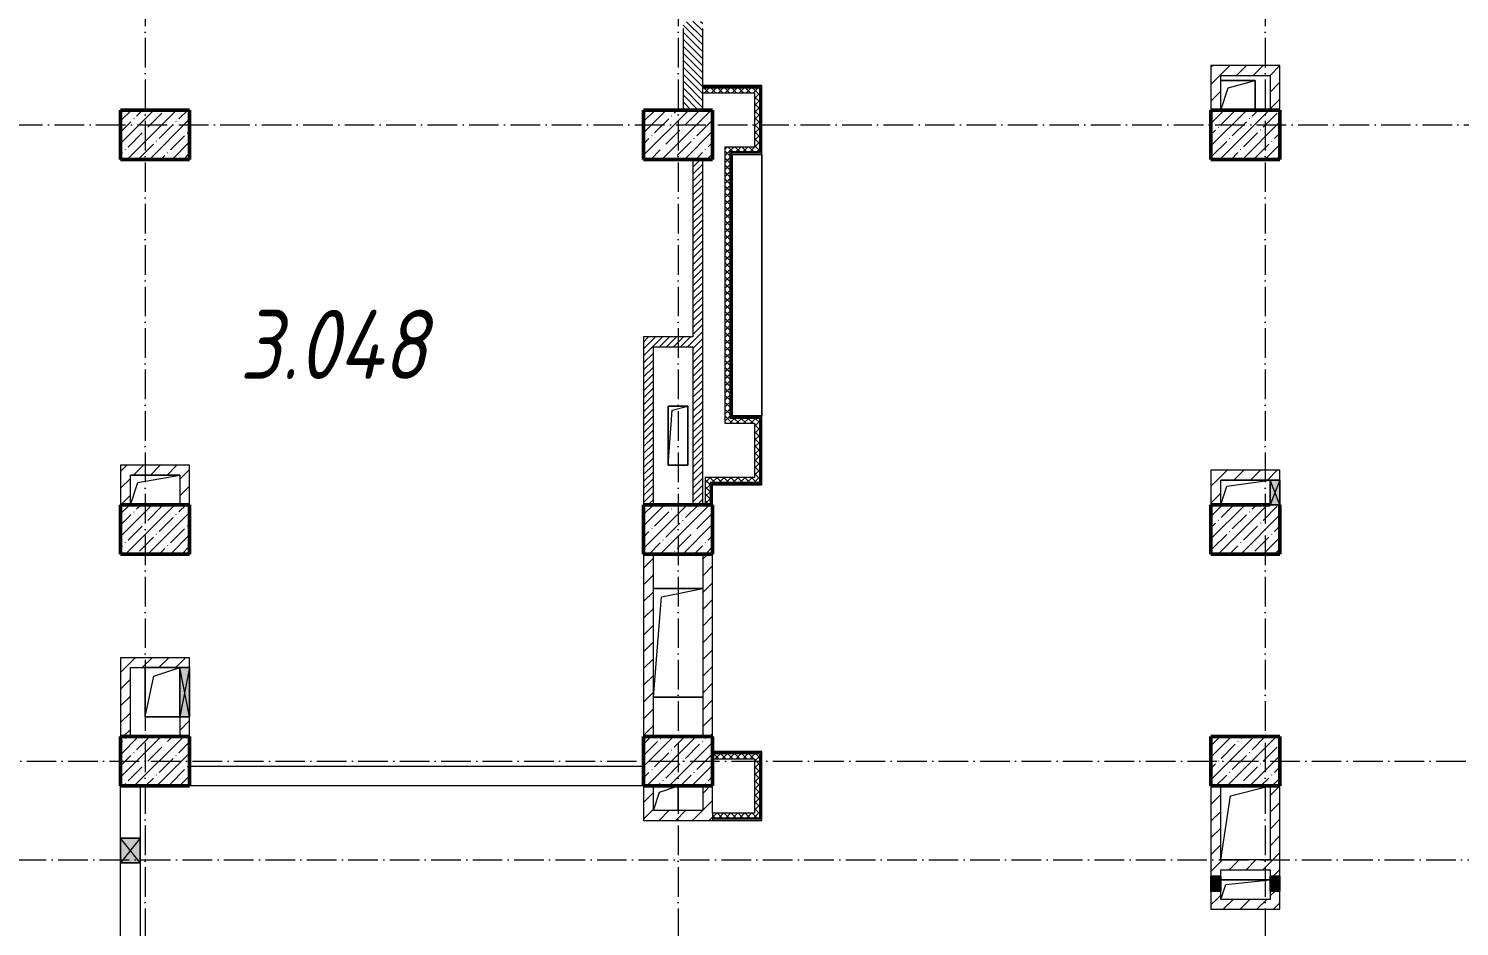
# Model space of a CAD drawing. Header units: millimetres. Extents: x -12989 to 629078, y -109036 to 555275.
# Drawn here: x 600078 to 614578, y -16608 to -7510 of the extents above; entities that cross this region are included whole.
import ezdxf

# ---------------------------------------------------------------- set-up
doc = ezdxf.new("R2010")
doc.units = ezdxf.units.MM
doc.linetypes.add('50_200_ШТРИХ_1Т_ш5_п1_п1_', pattern=[700, 500, -100, 0, -100])
for name, color, linetype, lineweight in [('A-DETL-GENF-OTLN', 7, 'Continuous', 9), ('A-FLOR-____-OTLN', 7, 'Continuous', 9), ('A-GENM-____-OTLN', 7, 'Continuous', 9), ('A-GLAZ-____-OTLN', 7, 'Continuous', 9), ('A-WALL-____-MCUT', 7, 'Continuous', 13), ('A-WALL-____-MCUT-1', 7, 'Continuous', 9), ('A-WALL-____-PATT-1', 7, 'Continuous', 9), ('A-WALL-FNSH-MCUT-1', 7, 'Continuous', 9), ('I-WALL-____-OTLN', 7, 'Continuous', 9), ('S-COLS-____-MCUT', 7, 'Continuous', 50), ('S-COLS-____-OTLN', 7, 'Continuous', 9), ('S-GRID-____-OTLN-1', 7, '50_200_ШТРИХ_1Т_ш5_п1_п1_', 9), ('Марки помещений', 7, 'Continuous', 9)]:
    doc.layers.add(name, color=color, linetype=linetype, lineweight=lineweight)
doc.layers.add('A-WALL-____-PATT-3', color=9, linetype='Continuous', lineweight=9, true_color=0x808080)
doc.styles.add('ISOCPEUR_I_2', font='isocpeui.ttf', dxfattribs={"width": 0.85, "height": 2.3})
pattern_1 = [(45, (523510.01, -90515.61), (-84.85281, 84.85281), [])]
pattern_2 = [(45, (523510.01, -90515.614), (-35.35534, 35.35534), [])]
pattern_3 = [(45, (523510.01, -90515.614), (-35.35534, 35.35534), []), (135, (523510.01, -90515.614), (-35.35534, -35.35534), [])]

# ---------------------------------------------------------------- blocks, each defined once
blk = doc.blocks.new('BSC_Колонна _Прямоугольная - 500х700-V134-АР1_План отверстий 3 этажа в осях 1-64_Ю-ЯЯ')
at = {"layer": 'S-COLS-____-OTLN'}
h = blk.add_hatch(dxfattribs=at)
h.set_pattern_fill('FP_139', color=256, style=0, pattern_type=2)
h.set_pattern_definition([(315, (-75581.04, 77850), (114.04925, 114.04925), []), (315, (-75581.04, 77735.95), (114.04925, 114.04925), [201.613, -40.323, 3.353, -36.97])])
h.paths.add_polyline_path([(-250, 350), (-250, -350), (250, -350), (250, 350)], flags=0)
at = {"layer": 'S-COLS-____-MCUT'}
for p, q in [((250, 350), (-250, 350)), ((-250, 350), (-250, -350)), ((250, -350), (250, 350)), ((-250, -350), (250, -350))]:
    blk.add_line(p, q, dxfattribs=at)
blk = doc.blocks.new('BSC_Колонна _Прямоугольная - 500х700-V135-АР1_План отверстий 3 этажа в осях 1-64_Ю-ЯЯ')
at = {"layer": 'S-COLS-____-OTLN'}
h = blk.add_hatch(dxfattribs=at)
h.set_pattern_fill('FP_140', color=256, style=0, pattern_type=2)
h.set_pattern_definition([(315, (-75581.04, 83150), (114.04925, 114.04925), []), (315, (-75581.04, 83035.95), (114.04925, 114.04925), [201.613, -40.323, 3.353, -36.97])])
h.paths.add_polyline_path([(-250, 350), (-250, -350), (250, -350), (250, 350)], flags=0)
at = {"layer": 'S-COLS-____-MCUT'}
for p, q in [((250, 350), (-250, 350)), ((-250, 350), (-250, -350)), ((250, -350), (250, 350)), ((-250, -350), (250, -350))]:
    blk.add_line(p, q, dxfattribs=at)
blk = doc.blocks.new('BSC_Колонна _Прямоугольная - 500х700-V136-АР1_План отверстий 3 этажа в осях 1-64_Ю-ЯЯ')
at = {"layer": 'S-COLS-____-OTLN'}
h = blk.add_hatch(dxfattribs=at)
h.set_pattern_fill('FP_141', color=256, style=0, pattern_type=2)
h.set_pattern_definition([(315, (-75581.04, 88900), (114.04925, 114.04925), []), (315, (-75581.04, 88785.95), (114.04925, 114.04925), [201.613, -40.323, 3.353, -36.97])])
h.paths.add_polyline_path([(-250, -350), (250, -350), (250, 350), (-250, 350)], flags=0)
at = {"layer": 'S-COLS-____-MCUT'}
for p, q in [((250, 350), (-250, 350)), ((-250, 350), (-250, -350)), ((250, -350), (250, 350)), ((-250, -350), (250, -350))]:
    blk.add_line(p, q, dxfattribs=at)
blk = doc.blocks.new('BSC_Колонна _Прямоугольная - 500х700-V137-АР1_План отверстий 3 этажа в осях 1-64_Ю-ЯЯ')
at = {"layer": 'S-COLS-____-OTLN'}
h = blk.add_hatch(dxfattribs=at)
h.set_pattern_fill('FP_142', color=256, style=0, pattern_type=2)
h.set_pattern_definition([(315, (-77931.04, 77850), (114.04925, 114.04925), []), (315, (-77931.04, 77735.95), (114.04925, 114.04925), [201.613, -40.323, 3.353, -36.97])])
h.paths.add_polyline_path([(-250, 350), (-250, -350), (250, -350), (250, 350)], flags=0)
at = {"layer": 'S-COLS-____-MCUT'}
for p, q in [((250, 350), (-250, 350)), ((-250, 350), (-250, -350)), ((250, -350), (250, 350)), ((-250, -350), (250, -350))]:
    blk.add_line(p, q, dxfattribs=at)
blk = doc.blocks.new('BSC_Колонна _Прямоугольная - 500х700-V138-АР1_План отверстий 3 этажа в осях 1-64_Ю-ЯЯ')
at = {"layer": 'S-COLS-____-OTLN'}
h = blk.add_hatch(dxfattribs=at)
h.set_pattern_fill('FP_143', color=256, style=0, pattern_type=2)
h.set_pattern_definition([(315, (-77931.04, 83150), (114.04925, 114.04925), []), (315, (-77931.04, 83035.95), (114.04925, 114.04925), [201.613, -40.323, 3.353, -36.97])])
h.paths.add_polyline_path([(-250, 350), (-250, -350), (250, -350), (250, 350)], flags=0)
at = {"layer": 'S-COLS-____-MCUT'}
for p, q in [((250, 350), (-250, 350)), ((-250, 350), (-250, -350)), ((250, -350), (250, 350)), ((-250, -350), (250, -350))]:
    blk.add_line(p, q, dxfattribs=at)
blk = doc.blocks.new('BSC_Колонна _Прямоугольная - 500х700-V139-АР1_План отверстий 3 этажа в осях 1-64_Ю-ЯЯ')
at = {"layer": 'S-COLS-____-OTLN'}
h = blk.add_hatch(dxfattribs=at)
h.set_pattern_fill('FP_144', color=256, style=0, pattern_type=2)
h.set_pattern_definition([(315, (-77931.04, 88900), (114.04925, 114.04925), []), (315, (-77931.04, 88785.95), (114.04925, 114.04925), [201.613, -40.323, 3.353, -36.97])])
h.paths.add_polyline_path([(-250, -250), (-250, -350), (250, -350), (250, 350), (-250, 350)], flags=0)
at = {"layer": 'S-COLS-____-MCUT'}
for p, q in [((250, 350), (-250, 350)), ((-250, 350), (-250, -350)), ((250, -250), (250, 350)), ((-250, -350), (250, -350))]:
    blk.add_line(p, q, dxfattribs=at)
blk = doc.blocks.new('BSC_Колонна _Прямоугольная - 500х700-V140-АР1_План отверстий 3 этажа в осях 1-64_Ю-ЯЯ')
at = {"layer": 'S-COLS-____-OTLN'}
h = blk.add_hatch(dxfattribs=at)
h.set_pattern_fill('FP_145', color=256, style=0, pattern_type=2)
h.set_pattern_definition([(315, (-81931.04, 77850), (114.04925, 114.04925), []), (315, (-81931.04, 77735.95), (114.04925, 114.04925), [201.613, -40.323, 3.353, -36.97])])
h.paths.add_polyline_path([(-250, 350), (-250, -350), (250, -350), (250, 350)], flags=0)
at = {"layer": 'S-COLS-____-MCUT'}
for p, q in [((250, 350), (-250, 350)), ((-250, 350), (-250, -350)), ((250, -350), (250, 350)), ((-250, -350), (250, -350))]:
    blk.add_line(p, q, dxfattribs=at)
blk = doc.blocks.new('BSC_Колонна _Прямоугольная - 500х700-V141-АР1_План отверстий 3 этажа в осях 1-64_Ю-ЯЯ')
at = {"layer": 'S-COLS-____-OTLN'}
h = blk.add_hatch(dxfattribs=at)
h.set_pattern_fill('FP_146', color=256, style=0, pattern_type=2)
h.set_pattern_definition([(315, (-81931.04, 83150), (114.04925, 114.04925), []), (315, (-81931.04, 83035.95), (114.04925, 114.04925), [201.613, -40.323, 3.353, -36.97])])
h.paths.add_polyline_path([(-250, 350), (-250, -350), (250, -350), (250, 350)], flags=0)
at = {"layer": 'S-COLS-____-MCUT'}
for p, q in [((250, 350), (-250, 350)), ((-250, 350), (-250, -350)), ((250, -350), (250, 350)), ((-250, -350), (250, -350))]:
    blk.add_line(p, q, dxfattribs=at)
blk = doc.blocks.new('BSC_Колонна _Прямоугольная - 500х700-V142-АР1_План отверстий 3 этажа в осях 1-64_Ю-ЯЯ')
at = {"layer": 'S-COLS-____-OTLN'}
h = blk.add_hatch(dxfattribs=at)
h.set_pattern_fill('FP_147', color=256, style=0, pattern_type=2)
h.set_pattern_definition([(315, (-81931.04, 88900), (114.04925, 114.04925), []), (315, (-81931.04, 88785.95), (114.04925, 114.04925), [201.613, -40.323, 3.353, -36.97])])
h.paths.add_polyline_path([(-250, -350), (250, -350), (250, 350), (-250, 350)], flags=0)
at = {"layer": 'S-COLS-____-MCUT'}
for p, q in [((250, 350), (-250, 350)), ((-250, 350), (-250, -350)), ((250, -350), (250, 350)), ((-250, -350), (250, -350))]:
    blk.add_line(p, q, dxfattribs=at)
blk = doc.blocks.new('AR_Отверстие прямоугольное _в плите_ - AR_Отверстие прямоугольное _в плите_-30459273-АР1_План отверстий 3 этажа в осях 1-64_Ю-ЯЯ')
at = {"layer": 'A-GENM-____-OTLN'}
for p, q in [((100, 300), (-100, 300)), ((-100, 300), (-100, -300)), ((-60, 260), (100, 300)), ((100, -300), (100, 300)), ((-100, -300), (-60, 260)), ((-100, -300), (100, -300))]:
    blk.add_line(p, q, dxfattribs=at)
blk = doc.blocks.new('AR_Отверстие прямоугольное _в плите_ - AR_Отверстие прямоугольное _в плите_-30552529-АР1_План отверстий 3 этажа в осях 1-64_Ю-ЯЯ')
at = {"layer": 'A-GENM-____-OTLN'}
for p, q in [((-150, 275), (250, 375)), ((-250, -375), (-150, 275))]:
    blk.add_line(p, q, dxfattribs=at)
blk = doc.blocks.new('AR_Отверстие прямоугольное _в плите_ - AR_Отверстие прямоугольное _в плите_-V189-АР1_План отверстий 3 этажа в осях 1-64_Ю-ЯЯ')
at = {"layer": 'A-GENM-____-OTLN'}
for p, q in [((175, 250), (-175, 250)), ((-175, 250), (-175, -250)), ((-175, -250), (-87, 163)), ((-87, 163), (175, 250)), ((-175, -250), (175, -250))]:
    blk.add_line(p, q, dxfattribs=at)
blk = doc.blocks.new('AR_Отверстие прямоугольное _в плите_ - AR_Отверстие прямоугольное _в плите_-V190-АР1_План отверстий 3 этажа в осях 1-64_Ю-ЯЯ')
at = {"layer": 'A-GENM-____-OTLN'}
for p, q in [((-125, -125), (-63, 63)), ((-63, 63), (125, 125)), ((125, -125), (125, 125))]:
    blk.add_line(p, q, dxfattribs=at)
blk = doc.blocks.new('AR_Отверстие прямоугольное _в плите_ - AR_Отверстие прямоугольное _в плите_-V191-АР1_План отверстий 3 этажа в осях 1-64_Ю-ЯЯ')
at = {"layer": 'A-GENM-____-OTLN'}
for p, q in [((250, 150), (-250, 150)), ((-175, 75), (250, 150)), ((-250, -150), (-175, 75))]:
    blk.add_line(p, q, dxfattribs=at)
blk = doc.blocks.new('AR_Отверстие прямоугольное _в плите_ - AR_Отверстие прямоугольное _в плите_-30552577-АР1_План отверстий 3 этажа в осях 1-64_Ю-ЯЯ')
at = {"layer": 'A-GENM-____-OTLN'}
for p, q in [((175, 150), (-175, 150)), ((-100, 75), (175, 150)), ((175, -150), (175, 150)), ((-175, -150), (-100, 75))]:
    blk.add_line(p, q, dxfattribs=at)
blk = doc.blocks.new('AR_Отверстие прямоугольное _в плите_ - AR_Отверстие прямоугольное _в плите_-V192-АР1_План отверстий 3 этажа в осях 1-64_Ю-ЯЯ')
at = {"layer": 'A-GENM-____-OTLN'}
for p, q in [((250, 100), (-250, 100)), ((-250, -100), (-200, 50)), ((-200, 50), (250, 100))]:
    blk.add_line(p, q, dxfattribs=at)
blk = doc.blocks.new('AR_Отверстие прямоугольное _в плите_ - AR_Отверстие прямоугольное _в плите_-V193-АР1_План отверстий 3 этажа в осях 1-64_Ю-ЯЯ')
at = {"layer": 'A-GENM-____-OTLN'}
for p, q in [((250, 125), (-250, 125)), ((-250, -125), (-188, 63)), ((-188, 63), (250, 125))]:
    blk.add_line(p, q, dxfattribs=at)
blk = doc.blocks.new('AR_Отверстие прямоугольное _в плите_ - AR_Отверстие прямоугольное _в плите_-30552711-АР1_План отверстий 3 этажа в осях 1-64_Ю-ЯЯ')
at = {"layer": 'A-GENM-____-OTLN'}
for p, q in [((250, 550), (-250, 550)), ((-250, -550), (-167, 467)), ((-167, 467), (250, 550)), ((-250, -550), (250, -550))]:
    blk.add_line(p, q, dxfattribs=at)
blk = doc.blocks.new('AR_Отверстие прямоугольное _в стене__БезПР - AR_Отверстие прямоугольное _в стене__БезПР-36392898-АР1_План отверстий 3 этажа в осях 1-64_Ю-ЯЯ')
at = {"layer": 'A-GLAZ-____-OTLN'}
blk.add_hatch(color=256, dxfattribs=at).paths.add_polyline_path([(125, 100), (-125, 100), (-125, -100), (125, -100)], flags=0)
at = {"layer": 'A-DETL-GENF-OTLN'}
for p, q in [((-125, -100), (-125, 100)), ((-125, 100), (125, 100)), ((125, 100), (-125, -100)), ((-125, 100), (125, -100)), ((125, 100), (-125, 100)), ((-125, 100), (-125, -100)), ((125, 100), (125, -100)), ((125, -100), (125, 100)), ((125, -100), (-125, -100)), ((-125, -100), (125, -100))]:
    blk.add_line(p, q, dxfattribs=at)
blk = doc.blocks.new('AR_Отверстие прямоугольное _в стене__БезПР - AR_Отверстие прямоугольное _в стене__БезПР-36428168-АР1_План отверстий 3 этажа в осях 1-64_Ю-ЯЯ')
at = {"layer": 'A-GLAZ-____-OTLN'}
blk.add_hatch(color=256, dxfattribs=at).paths.add_polyline_path([(75, -50), (75, 50), (-75, 50), (-75, -50)], flags=0)
at = {"layer": 'A-DETL-GENF-OTLN'}
for p, q in [((-75, -50), (-75, 50)), ((-75, 50), (75, 50)), ((75, 50), (-75, -50)), ((-75, 50), (75, -50)), ((75, 50), (-75, 50)), ((-75, 50), (-75, -50)), ((75, 50), (75, -50)), ((75, -50), (75, 50)), ((75, -50), (-75, -50)), ((-75, -50), (75, -50))]:
    blk.add_line(p, q, dxfattribs=at)
blk = doc.blocks.new('AR_Отверстие прямоугольное _в стене__БезПР - AR_Отверстие прямоугольное _в стене__БезПР-36899073-АР1_План отверстий 3 этажа в осях 1-64_Ю-ЯЯ')
at = {"layer": 'A-GLAZ-____-OTLN'}
blk.add_hatch(color=256, dxfattribs=at).paths.add_polyline_path([(250, -50), (250, 50), (-250, 50), (-250, -50)], flags=0)
at = {"layer": 'A-DETL-GENF-OTLN'}
for p, q in [((-250, -50), (-250, 50)), ((-250, 50), (250, 50)), ((250, 50), (-250, -50)), ((-250, 50), (250, -50)), ((250, 50), (-250, 50)), ((-250, 50), (-250, -50)), ((250, 50), (250, -50)), ((250, -50), (250, 50)), ((250, -50), (-250, -50)), ((-250, -50), (250, -50))]:
    blk.add_line(p, q, dxfattribs=at)
at = {"layer": 'A-GLAZ-____-OTLN'}
blk.add_line((250, 50), (-250, 50), dxfattribs=at)
blk = doc.blocks.new('AR_Отверстие прямоугольное _в стене__БезПР - AR_Отверстие прямоугольное _в стене__БезПР-36788609-АР1_План отверстий 3 этажа в осях 1-64_Ю-ЯЯ')
at = {"layer": 'A-GLAZ-____-OTLN'}
blk.add_hatch(color=256, dxfattribs=at).paths.add_polyline_path([(125, 50), (-125, 50), (-125, -50), (125, -50)], flags=0)
at = {"layer": 'A-DETL-GENF-OTLN'}
for p, q in [((-125, -50), (-125, 50)), ((-125, 50), (125, 50)), ((125, 50), (-125, -50)), ((-125, 50), (125, -50)), ((125, 50), (-125, 50)), ((-125, 50), (-125, -50)), ((125, 50), (125, -50)), ((125, -50), (125, 50)), ((125, -50), (-125, -50)), ((-125, -50), (125, -50))]:
    blk.add_line(p, q, dxfattribs=at)
blk = doc.blocks.new('3эт')
at = {"layer": 'S-GRID-____-OTLN-1', "color": 251, "ltscale": 0.6, "true_color": 0x636466}
for p, q in [((361520.7, 4029.4), (361520.7, -46882.4)), ((366920.7, 4029.4), (366920.7, -46882.4)), ((372870.7, 4029.4), (372870.7, -46882.4)), ((279101.9, -4832.4), (387845.1, -4832.4)), ((333012.7, -11282.4), (387845.1, -11282.4)), ((318208.2, -12282.4), (387845.1, -12282.4))]:
    blk.add_line(p, q, dxfattribs=at)

msp = doc.modelspace()

# ---------------------------------------------------------------- hatches: boundary and pattern name
at = {"layer": 'A-WALL-____-PATT-1'}
h = msp.add_hatch(dxfattribs=at)
h.set_pattern_fill('FP_9', color=256, style=0, pattern_type=2)
h.set_pattern_definition([(135, (523510.01, -90515.614), (-35.35534, -35.35534), [])])
h.paths.add_polyline_path([(606910.0077, -8334.5723), (606910.0077, -7440.5723), (606841.0077, -7440.5723), (606841.0077, -7434.5723), (606779.0077, -7434.5723), (606779.0077, -7440.5723), (606710.0077, -7440.5723), (606710.0077, -8334.5723)], flags=0)
h.paths.add_polyline_path([(606841.0077, -5734.5723), (606841.0077, -5728.5723), (606910.0077, -5728.5723), (606910.0077, -5334.5723), (606710.0077, -5334.5723), (606710.0077, -5728.5723), (606779.0077, -5728.5723), (606779.0077, -5734.5723)], flags=0)
h = msp.add_hatch(dxfattribs=at)
h.set_pattern_fill('FP_7', color=256, style=0, pattern_type=2)
h.set_pattern_definition(pattern_1)
h.paths.add_polyline_path([(612660.0077, -7984.5723), (612660.0077, -7884.5723), (612060.0077, -7884.5723), (612060.0077, -7984.5723), (612160.0077, -7984.5723)], flags=0)
h = msp.add_hatch(dxfattribs=at)
h.set_pattern_fill('FP_7', color=256, style=0, pattern_type=2)
h.set_pattern_definition(pattern_1)
h.paths.add_polyline_path([(612760.0077, -8334.5723), (612760.0077, -7884.5723), (612660.0077, -7884.5723), (612660.0077, -8334.5723)], flags=0)
h = msp.add_hatch(dxfattribs=at)
h.set_pattern_fill('FP_7', color=256, style=0, pattern_type=2)
h.set_pattern_definition(pattern_1)
h.paths.add_polyline_path([(612160.0077, -8334.5723), (612160.0077, -7984.5723), (612060.0077, -7984.5723), (612060.0077, -8334.5723)], flags=0)
h = msp.add_hatch(dxfattribs=at)
h.set_pattern_fill('FP_8', color=256, style=0, pattern_type=2)
h.set_pattern_definition(pattern_2)
h.paths.add_polyline_path([(606910.0077, -12334.5723), (606910.0077, -8834.5723), (606810.0077, -8834.5723), (606810.0077, -12334.5723)], flags=0)
h = msp.add_hatch(dxfattribs=at)
h.set_pattern_fill('FP_8', color=256, style=0, pattern_type=2)
h.set_pattern_definition(pattern_2)
h.paths.add_polyline_path([(606810.0077, -10734.5723), (606810.0077, -10634.5723), (606310.0077, -10634.5723), (606310.0077, -10734.5723), (606566.8032, -10734.5723)], flags=0)
h = msp.add_hatch(dxfattribs=at)
h.set_pattern_fill('FP_8', color=256, style=0, pattern_type=2)
h.set_pattern_definition(pattern_2)
h.paths.add_polyline_path([(606410.0077, -12334.5723), (606410.0077, -10734.5723), (606310.0077, -10734.5723), (606310.0077, -12334.5723)], flags=0)
h = msp.add_hatch(dxfattribs=at)
h.set_pattern_fill('FP_7', color=256, style=0, pattern_type=2)
h.set_pattern_definition(pattern_1)
h.paths.add_polyline_path([(601610.0077, -12034.5723), (601610.0077, -11934.5723), (601010.0077, -11934.5723), (601010.0077, -12034.5723), (601264.4104, -12034.5723)], flags=0)
h = msp.add_hatch(dxfattribs=at)
h.set_pattern_fill('FP_7', color=256, style=0, pattern_type=2)
h.set_pattern_definition(pattern_1)
h.paths.add_polyline_path([(601110.0077, -12334.5723), (601110.0077, -12034.5723), (601010.0077, -12034.5723), (601010.0077, -12334.5723)], flags=0)
h = msp.add_hatch(dxfattribs=at)
h.set_pattern_fill('FP_7', color=256, style=0, pattern_type=2)
h.set_pattern_definition(pattern_1)
h.paths.add_polyline_path([(601709.892, -12334.5723), (601710.0077, -12334.5723), (601710.0077, -11934.5723), (601610.0077, -11934.5723), (601610.0077, -12334.5723)], flags=0)
h = msp.add_hatch(dxfattribs=at)
h.set_pattern_fill('FP_7', color=256, style=0, pattern_type=2)
h.set_pattern_definition(pattern_1)
h.paths.add_polyline_path([(612060.0077, -12084.5728), (612760.0077, -12084.5728), (612760.0077, -11984.5728), (612060.0077, -11984.5728)], flags=0)
h = msp.add_hatch(dxfattribs=at)
h.set_pattern_fill('FP_7', color=256, style=0, pattern_type=2)
h.set_pattern_definition(pattern_1)
h.paths.add_polyline_path([(612160.0077, -12334.5728), (612160.0077, -12084.5728), (612060.0077, -12084.5728), (612060.0077, -12334.5728)], flags=0)
h = msp.add_hatch(dxfattribs=at)
h.set_pattern_fill('FP_7', color=256, style=0, pattern_type=2)
h.set_pattern_definition(pattern_1)
h.paths.add_polyline_path([(606410.0077, -14684.5723), (606410.0077, -12834.5723), (606310.0077, -12834.5723), (606310.0077, -14684.5723)], flags=0)
h = msp.add_hatch(dxfattribs=at)
h.set_pattern_fill('FP_7', color=256, style=0, pattern_type=2)
h.set_pattern_definition(pattern_1)
h.paths.add_polyline_path([(607010.0077, -14684.5723), (607010.0077, -12834.5723), (606910.0077, -12834.5723), (606910.0077, -14684.5723)], flags=0)
h = msp.add_hatch(dxfattribs=at)
h.set_pattern_fill('FP_7', color=256, style=0, pattern_type=2)
h.set_pattern_definition(pattern_1)
h.paths.add_polyline_path([(601264.4104, -13984.5723), (601610.0077, -13984.5723), (601610.0077, -13884.5723), (601010.0077, -13884.5723), (601010.0077, -13984.5723), (601110.0077, -13984.5723)], flags=0)
h = msp.add_hatch(dxfattribs=at)
h.set_pattern_fill('FP_7', color=256, style=0, pattern_type=2)
h.set_pattern_definition(pattern_1)
h.paths.add_polyline_path([(601610.0077, -14684.5723), (601710.0077, -14684.5723), (601710.0077, -14484.5723), (601610.0077, -14484.5723)], flags=0)
h.paths.add_polyline_path([(601710.0077, -13984.5723), (601710.0077, -13884.5723), (601610.0077, -13884.5723), (601610.0077, -13984.5723)], flags=0)
h = msp.add_hatch(dxfattribs=at)
h.set_pattern_fill('FP_7', color=256, style=0, pattern_type=2)
h.set_pattern_definition(pattern_1)
h.paths.add_polyline_path([(601110.0077, -14684.5723), (601110.0077, -13984.5723), (601010.0077, -13984.5723), (601010.0077, -14684.5723)], flags=0)
h = msp.add_hatch(dxfattribs=at)
h.set_pattern_fill('FP_7', color=256, style=0, pattern_type=2)
h.set_pattern_definition(pattern_1)
h.paths.add_polyline_path([(606410.0077, -15434.5723), (606410.0077, -15184.5723), (606310.0077, -15184.5723), (606310.0077, -15434.5723)], flags=0)
h = msp.add_hatch(dxfattribs=at)
h.set_pattern_fill('FP_7', color=256, style=0, pattern_type=2)
h.set_pattern_definition(pattern_1)
h.paths.add_polyline_path([(607010.0077, -15434.5723), (607010.0077, -15184.5723), (606910.0077, -15184.5723), (606910.0077, -15434.5723)], flags=0)
h = msp.add_hatch(dxfattribs=at)
h.set_pattern_fill('FP_7', color=256, style=0, pattern_type=2)
h.set_pattern_definition(pattern_1)
h.paths.add_polyline_path([(612060.0077, -16334.5723), (612160.0077, -16334.5723), (612160.0077, -16249.5723), (612060.0077, -16249.5723)], flags=0)
h.paths.add_polyline_path([(612118.7577, -16099.5723), (612160.0077, -16099.5723), (612160.0077, -15184.5723), (612060.0077, -15184.5723), (612060.0077, -16099.5723)], flags=0)
h = msp.add_hatch(dxfattribs=at)
h.set_pattern_fill('FP_7', color=256, style=0, pattern_type=2)
h.set_pattern_definition(pattern_1)
h.paths.add_polyline_path([(612660.0077, -16334.5723), (612760.0077, -16334.5723), (612760.0077, -16249.5723), (612660.0077, -16249.5723)], flags=0)
h.paths.add_polyline_path([(612660.0077, -16099.5723), (612760.0077, -16099.5723), (612760.0077, -15184.5723), (612660.0077, -15184.5723), (612660.0077, -16034.5723)], flags=0)
h = msp.add_hatch(dxfattribs=at)
h.set_pattern_fill('FP_7', color=256, style=0, pattern_type=2)
h.set_pattern_definition(pattern_1)
h.paths.add_polyline_path([(606310.0077, -15534.5723), (607010.0077, -15534.5723), (607010.0077, -15434.5723), (606310.0077, -15434.5723)], flags=0)
h = msp.add_hatch(dxfattribs=at)
h.set_pattern_fill('FP_7', color=256, style=0, pattern_type=2)
h.set_pattern_definition(pattern_1)
h.paths.add_polyline_path([(612660.0077, -16034.5723), (612660.0077, -15934.5723), (612160.0077, -15934.5723), (612160.0077, -16034.5723)], flags=0)
h = msp.add_hatch(dxfattribs=at)
h.set_pattern_fill('FP_7', color=256, style=0, pattern_type=2)
h.set_pattern_definition(pattern_1)
h.paths.add_polyline_path([(612760.0077, -16434.5723), (612760.0077, -16334.5723), (612060.0077, -16334.5723), (612060.0077, -16434.5723)], flags=0)
at = {"layer": 'A-WALL-____-PATT-3'}
h = msp.add_hatch(dxfattribs=at)
h.set_pattern_fill('FP_10', color=256, style=0, pattern_type=2)
h.set_pattern_definition(pattern_3)
h.paths.add_polyline_path([(606910.0077, -8159.5723), (607435.0077, -8159.5723), (607435.0077, -8109.5723), (606910.0077, -8109.5723)], flags=0)
h = msp.add_hatch(dxfattribs=at)
h.set_pattern_fill('FP_10', color=256, style=0, pattern_type=2)
h.set_pattern_definition(pattern_3)
h.paths.add_polyline_path([(607435.0077, -15459.5723), (607485.0077, -15459.5723), (607485.0077, -14859.5723), (607435.0077, -14859.5723), (607435.0077, -14909.5723)], flags=0)
h.paths.add_polyline_path([(607435.0077, -12109.5723), (607485.0077, -12109.5723), (607485.0077, -11459.5723), (607435.0077, -11459.5723), (607435.0077, -12059.5723)], flags=0)
h.paths.add_polyline_path([(607435.0077, -8759.5723), (607485.0077, -8759.5723), (607485.0077, -8109.5723), (607435.0077, -8109.5723), (607435.0077, -8709.5723)], flags=0)
h = msp.add_hatch(dxfattribs=at)
h.set_pattern_fill('FP_10', color=256, style=0, pattern_type=2)
h.set_pattern_definition(pattern_3)
h.paths.add_polyline_path([(607185.0077, -11509.5723), (607185.0077, -8709.5723), (607135.0077, -8709.5723), (607135.0077, -11509.5723)], flags=0)
h = msp.add_hatch(dxfattribs=at)
h.set_pattern_fill('FP_10', color=256, style=0, pattern_type=2)
h.set_pattern_definition(pattern_3)
h.paths.add_polyline_path([(607197.5077, -8759.5723), (607435.0077, -8759.5723), (607435.0077, -8709.5723), (607185.0077, -8709.5723), (607185.0077, -8759.5723)], flags=0)
h = msp.add_hatch(dxfattribs=at)
h.set_pattern_fill('FP_10', color=256, style=0, pattern_type=2)
h.set_pattern_definition(pattern_3)
h.paths.add_polyline_path([(607210.0077, -11509.5723), (607435.0077, -11509.5723), (607435.0077, -11459.5723), (607185.0077, -11459.5723), (607185.0077, -11509.5723), (607197.5077, -11509.5723)], flags=0)
h = msp.add_hatch(dxfattribs=at)
h.set_pattern_fill('FP_10', color=256, style=0, pattern_type=2)
h.set_pattern_definition(pattern_3)
h.paths.add_polyline_path([(607435.0077, -12109.5723), (607435.0077, -12059.5723), (606935.0077, -12059.5723), (606935.0077, -12109.5723), (606985.0077, -12109.5723)], flags=0)
h = msp.add_hatch(dxfattribs=at)
h.set_pattern_fill('FP_10', color=256, style=0, pattern_type=2)
h.set_pattern_definition(pattern_3)
h.paths.add_polyline_path([(606935.0077, -12334.5723), (606985.0077, -12334.5723), (606985.0077, -12109.5723), (606935.0077, -12109.5723), (606935.0077, -12303.8551)], flags=0)
h = msp.add_hatch(dxfattribs=at)
h.set_pattern_fill('FP_10', color=256, style=0, pattern_type=2)
h.set_pattern_definition(pattern_3)
h.paths.add_polyline_path([(607435.0077, -14909.5723), (607435.0077, -14859.5723), (607010.0077, -14859.5723), (607010.0077, -14909.5723)], flags=0)
h = msp.add_hatch(dxfattribs=at)
h.set_pattern_fill('FP_10', color=256, style=0, pattern_type=2)
h.set_pattern_definition(pattern_3)
h.paths.add_polyline_path([(607485.0077, -15509.5723), (607485.0077, -15459.5723), (607010.0077, -15459.5723), (607010.0077, -15509.5723), (607450.5354, -15509.5723)], flags=0)

# ---------------------------------------------------------------- linework, layer by layer
at = {"layer": 'A-FLOR-____-OTLN'}
for p, q in [((612160.0077, -8034.9198), (612510.0077, -8034.9198)), ((612510.0077, -8034.9198), (612510.0077, -8334.5723)), ((607509.0077, -11434.5723), (607509.0077, -8784.5723)), ((606560.0077, -11334.9198), (606760.0077, -11334.9198)), ((606560.0077, -11934.9198), (606560.0077, -11334.9198)), ((606760.0077, -11334.9198), (606760.0077, -11934.9198)), ((601110.0077, -12034.9198), (601610.0077, -12034.9198)), ((606760.0077, -11934.9198), (606560.0077, -11934.9198)), ((612160.0077, -12084.9198), (612660.0077, -12084.9198)), ((606410.0077, -13184.5723), (606910.0077, -13184.5723)), ((601260.0077, -13984.9198), (601610.0077, -13984.9198)), ((601260.0077, -14484.9198), (601260.0077, -13984.9198)), ((606910.0077, -14284.5723), (606410.0077, -14284.5723)), ((601610.0077, -14484.9198), (601260.0077, -14484.9198)), ((606660.0077, -15184.5723), (606660.0077, -15434.5723)), ((612160.0077, -16134.5723), (612660.0077, -16134.5723))]:
    msp.add_line(p, q, dxfattribs=at)
at = {"layer": 'A-WALL-____-MCUT'}
for p, q in [((606710.0077, -7509.5723), (606710.0077, -8334.5723)), ((606910.0077, -8334.5723), (606910.0077, -7509.5723)), ((606910.0077, -8109.5723), (607485.0077, -8109.5723)), ((607485.0077, -8109.5723), (607485.0077, -8759.5723)), ((606910.0077, -8159.5723), (607435.0077, -8159.5723)), ((607435.0077, -8159.5723), (607435.0077, -8709.5723)), ((607135.0077, -8709.5723), (607135.0077, -11509.5723)), ((607435.0077, -8709.5723), (607135.0077, -8709.5723)), ((607185.0077, -8759.5723), (607185.0077, -11459.5723)), ((607485.0077, -8759.5723), (607185.0077, -8759.5723)), ((607135.0077, -11509.5723), (607435.0077, -11509.5723)), ((607485.0077, -11459.5723), (607185.0077, -11459.5723)), ((607435.0077, -11509.5723), (607435.0077, -12059.5723)), ((607485.0077, -11459.5723), (607485.0077, -12109.5723)), ((607435.0077, -12059.5723), (606935.0077, -12059.5723)), ((606935.0077, -12059.5723), (606935.0077, -12334.5723)), ((607485.0077, -12109.5723), (606985.0077, -12109.5723)), ((606985.0077, -12109.5723), (606985.0077, -12334.5723)), ((607485.0077, -14859.5723), (607010.0077, -14859.5723)), ((607010.0077, -14909.5723), (607435.0077, -14909.5723)), ((607435.0077, -14909.5723), (607435.0077, -15459.5723)), ((607485.0077, -14859.5723), (607485.0077, -15509.5723)), ((607435.0077, -15459.5723), (607010.0077, -15459.5723)), ((607010.0077, -15459.5723), (607010.0077, -15509.5723)), ((607485.0077, -15509.5723), (607010.0077, -15509.5723))]:
    msp.add_line(p, q, dxfattribs=at)
at = {"layer": 'A-WALL-____-MCUT-1'}
for p, q in [((606910.0077, -8097.0723), (607497.5077, -8097.0723)), ((607497.5077, -8097.0723), (607497.5077, -8772.0723)), ((607197.5077, -8772.0723), (607197.5077, -11447.0723)), ((607497.5077, -8772.0723), (607197.5077, -8772.0723)), ((607497.5077, -11447.0723), (607197.5077, -11447.0723)), ((607497.5077, -11447.0723), (607497.5077, -12122.0723)), ((607497.5077, -12122.0723), (606997.5077, -12122.0723)), ((606997.5077, -12122.0723), (606997.5077, -12334.5723)), ((607497.5077, -14847.0723), (607010.0077, -14847.0723)), ((607497.5077, -14847.0723), (607497.5077, -15522.0723)), ((607497.5077, -15522.0723), (607010.0077, -15522.0723))]:
    msp.add_line(p, q, dxfattribs=at)
at = {"layer": 'A-WALL-FNSH-MCUT-1'}
for p, q in [((612760.0077, -7884.5723), (612060.0077, -7884.5723)), ((612060.0077, -7884.5723), (612060.0077, -8334.5723)), ((612760.0077, -8334.5723), (612760.0077, -7884.5723)), ((607510.0077, -8084.5723), (606910.0077, -8084.5723)), ((607510.0077, -8784.5723), (607510.0077, -8084.5723)), ((612160.0077, -7984.5723), (612660.0077, -7984.5723)), ((612160.0077, -8334.5723), (612160.0077, -7984.5723)), ((612660.0077, -7984.5723), (612660.0077, -8334.5723)), ((606810.0077, -8834.5723), (606810.0077, -10634.5723)), ((606910.0077, -12334.5723), (606910.0077, -8834.5723)), ((607210.0077, -11434.5723), (607210.0077, -8784.5723)), ((607210.0077, -8784.5723), (607510.0077, -8784.5723)), ((606810.0077, -10634.5723), (606310.0077, -10634.5723)), ((606310.0077, -10634.5723), (606310.0077, -12334.5723)), ((606410.0077, -10734.5723), (606810.0077, -10734.5723)), ((606410.0077, -12334.5723), (606410.0077, -10734.5723)), ((606810.0077, -10734.5723), (606810.0077, -12334.5723)), ((607510.0077, -11434.5723), (607210.0077, -11434.5723)), ((607510.0077, -12134.5723), (607510.0077, -11434.5723)), ((601710.0077, -11934.5723), (601010.0077, -11934.5723)), ((601010.0077, -11934.5723), (601010.0077, -12334.5723)), ((601110.0077, -12034.5723), (601610.0077, -12034.5723)), ((601110.0077, -12334.5723), (601110.0077, -12034.5723)), ((601610.0077, -12034.5723), (601610.0077, -12334.5723)), ((601710.0077, -12334.5723), (601710.0077, -11934.5723)), ((612760.0077, -11984.5728), (612060.0077, -11984.5728)), ((612060.0077, -11984.5728), (612060.0077, -12334.5728)), ((612760.0077, -12084.5728), (612760.0077, -11984.5728)), ((607010.0077, -12134.5723), (607510.0077, -12134.5723)), ((607010.0077, -12334.5723), (607010.0077, -12134.5723)), ((612160.0077, -12084.5728), (612660.0077, -12084.5728)), ((612160.0077, -12334.5728), (612160.0077, -12084.5728)), ((606310.0077, -12834.5723), (606310.0077, -14684.5723)), ((606410.0077, -14684.5723), (606410.0077, -12834.5723)), ((606910.0077, -12834.5723), (606910.0077, -14684.5723)), ((607010.0077, -14684.5723), (607010.0077, -12834.5723)), ((601710.0077, -13884.5723), (601010.0077, -13884.5723)), ((601010.0077, -13884.5723), (601010.0077, -14684.5723)), ((601710.0077, -13984.5723), (601710.0077, -13884.5723)), ((601110.0077, -13984.5723), (601610.0077, -13984.5723)), ((601110.0077, -14684.5723), (601110.0077, -13984.5723)), ((601610.0077, -14484.5723), (601610.0077, -14684.5723)), ((601710.0077, -14684.5723), (601710.0077, -14484.5723)), ((607510.0077, -14834.5723), (607010.0077, -14834.5723)), ((607510.0077, -15534.5723), (607510.0077, -14834.5723)), ((606310.0077, -15184.5723), (606310.0077, -15534.5723)), ((606410.0077, -15434.5723), (606410.0077, -15184.5723)), ((606910.0077, -15184.5723), (606910.0077, -15434.5723)), ((607010.0077, -15459.5723), (607010.0077, -15184.5723)), ((612060.0077, -15184.5723), (612060.0077, -16099.5723)), ((612160.0077, -15934.5723), (612160.0077, -15184.5723)), ((612660.0077, -15184.5723), (612660.0077, -15934.5723)), ((612760.0077, -16099.5723), (612760.0077, -15184.5723)), ((606910.0077, -15434.5723), (606410.0077, -15434.5723)), ((607010.0077, -15509.5723), (607010.0077, -15534.5723)), ((606310.0077, -15534.5723), (607510.0077, -15534.5723)), ((612660.0077, -15934.5723), (612160.0077, -15934.5723)), ((612160.0077, -16099.5723), (612160.0077, -16034.5723)), ((612160.0077, -16034.5723), (612660.0077, -16034.5723)), ((612660.0077, -16034.5723), (612660.0077, -16099.5723)), ((612060.0077, -16249.5723), (612060.0077, -16434.5723)), ((612160.0077, -16334.5723), (612160.0077, -16249.5723)), ((612660.0077, -16334.5723), (612160.0077, -16334.5723)), ((612660.0077, -16249.5723), (612660.0077, -16334.5723)), ((612760.0077, -16434.5723), (612760.0077, -16249.5723)), ((612060.0077, -16434.5723), (612760.0077, -16434.5723))]:
    msp.add_line(p, q, dxfattribs=at)
at = {"layer": 'I-WALL-____-OTLN'}
for p, q in [((607510.0077, -8784.5723), (607510.0077, -11434.5723)), ((601710.0077, -14984.5723), (606310.0077, -14984.5723)), ((601010.0077, -15714.5723), (601010.0077, -15184.5723)), ((601210.0077, -15184.5723), (601210.0077, -15714.5723)), ((606310.0077, -15184.5723), (601710.0077, -15184.5723)), ((601010.0077, -18084.5723), (601010.0077, -15964.5723)), ((601210.0077, -15964.5723), (601210.0077, -18084.5723))]:
    msp.add_line(p, q, dxfattribs=at)

# ---------------------------------------------------------------- block references
msp.add_blockref('3эт', (239739.3002, -3652.1582))
at = {"layer": 'A-GENM-____-OTLN'}
for name, p in [('AR_Отверстие прямоугольное _в плите_ - AR_Отверстие прямоугольное _в плите_-30552577-АР1_План отверстий 3 этажа в осях 1-64_Ю-ЯЯ', (612335.0077, -8184.9198)), ('AR_Отверстие прямоугольное _в плите_ - AR_Отверстие прямоугольное _в плите_-30459273-АР1_План отверстий 3 этажа в осях 1-64_Ю-ЯЯ', (606660.0077, -11634.9198)), ('AR_Отверстие прямоугольное _в плите_ - AR_Отверстие прямоугольное _в плите_-V191-АР1_План отверстий 3 этажа в осях 1-64_Ю-ЯЯ', (601360.0077, -12184.9198)), ('AR_Отверстие прямоугольное _в плите_ - AR_Отверстие прямоугольное _в плите_-V193-АР1_План отверстий 3 этажа в осях 1-64_Ю-ЯЯ', (612410.0077, -12209.9198)), ('AR_Отверстие прямоугольное _в плите_ - AR_Отверстие прямоугольное _в плите_-30552711-АР1_План отверстий 3 этажа в осях 1-64_Ю-ЯЯ', (606660.0077, -13734.5723)), ('AR_Отверстие прямоугольное _в плите_ - AR_Отверстие прямоугольное _в плите_-V189-АР1_План отверстий 3 этажа в осях 1-64_Ю-ЯЯ', (601435.0077, -14234.9198)), ('AR_Отверстие прямоугольное _в плите_ - AR_Отверстие прямоугольное _в плите_-V190-АР1_План отверстий 3 этажа в осях 1-64_Ю-ЯЯ', (606535.0077, -15309.5723)), ('AR_Отверстие прямоугольное _в плите_ - AR_Отверстие прямоугольное _в плите_-30552529-АР1_План отверстий 3 этажа в осях 1-64_Ю-ЯЯ', (612410.0077, -15559.5723)), ('AR_Отверстие прямоугольное _в плите_ - AR_Отверстие прямоугольное _в плите_-V192-АР1_План отверстий 3 этажа в осях 1-64_Ю-ЯЯ', (612410.0077, -16234.5723))]:
    msp.add_blockref(name, p, dxfattribs=at)
at = {"layer": 'A-GLAZ-____-OTLN'}
for name, p, rotation in [('AR_Отверстие прямоугольное _в стене__БезПР - AR_Отверстие прямоугольное _в стене__БезПР-36788609-АР1_План отверстий 3 этажа в осях 1-64_Ю-ЯЯ', (612710.0077, -12209.5728), 270), ('AR_Отверстие прямоугольное _в стене__БезПР - AR_Отверстие прямоугольное _в стене__БезПР-36899073-АР1_План отверстий 3 этажа в осях 1-64_Ю-ЯЯ', (601660.0077, -14234.5723), 270), ('AR_Отверстие прямоугольное _в стене__БезПР - AR_Отверстие прямоугольное _в стене__БезПР-36392898-АР1_План отверстий 3 этажа в осях 1-64_Ю-ЯЯ', (601110.0077, -15839.5723), 269.9999999999996), ('AR_Отверстие прямоугольное _в стене__БезПР - AR_Отверстие прямоугольное _в стене__БезПР-36428168-АР1_План отверстий 3 этажа в осях 1-64_Ю-ЯЯ', (612110.0077, -16174.5723), 270), ('AR_Отверстие прямоугольное _в стене__БезПР - AR_Отверстие прямоугольное _в стене__БезПР-36428168-АР1_План отверстий 3 этажа в осях 1-64_Ю-ЯЯ', (612710.0077, -16174.5723), 270)]:
    msp.add_blockref(name, p, dxfattribs=dict(at, rotation=rotation))
at = {"layer": 'S-COLS-____-OTLN', "rotation": 89.9999999999999}
for name, p in [('BSC_Колонна _Прямоугольная - 500х700-V140-АР1_План отверстий 3 этажа в осях 1-64_Ю-ЯЯ', (601360.0077, -8584.5723)), ('BSC_Колонна _Прямоугольная - 500х700-V141-АР1_План отверстий 3 этажа в осях 1-64_Ю-ЯЯ', (606660.0077, -8584.5723)), ('BSC_Колонна _Прямоугольная - 500х700-V142-АР1_План отверстий 3 этажа в осях 1-64_Ю-ЯЯ', (612410.0077, -8584.5723)), ('BSC_Колонна _Прямоугольная - 500х700-V137-АР1_План отверстий 3 этажа в осях 1-64_Ю-ЯЯ', (601360.0077, -12584.5723)), ('BSC_Колонна _Прямоугольная - 500х700-V138-АР1_План отверстий 3 этажа в осях 1-64_Ю-ЯЯ', (606660.0077, -12584.5723)), ('BSC_Колонна _Прямоугольная - 500х700-V139-АР1_План отверстий 3 этажа в осях 1-64_Ю-ЯЯ', (612410.0077, -12584.5728)), ('BSC_Колонна _Прямоугольная - 500х700-V134-АР1_План отверстий 3 этажа в осях 1-64_Ю-ЯЯ', (601360.0077, -14934.5723)), ('BSC_Колонна _Прямоугольная - 500х700-V135-АР1_План отверстий 3 этажа в осях 1-64_Ю-ЯЯ', (606660.0077, -14934.5723)), ('BSC_Колонна _Прямоугольная - 500х700-V136-АР1_План отверстий 3 этажа в осях 1-64_Ю-ЯЯ', (612410.0077, -14934.5723))]:
    msp.add_blockref(name, p, dxfattribs=at)

# ---------------------------------------------------------------- texts
at = {"layer": 'Марки помещений', "insert": (602215.8349, -10359.7951), "char_height": 700, "width": 817.72125, "attachment_point": 1, "style": 'ISOCPEUR_I_2'}
msp.add_mtext('3.048', dxfattribs=at)

doc.saveas('drawing.dxf')
